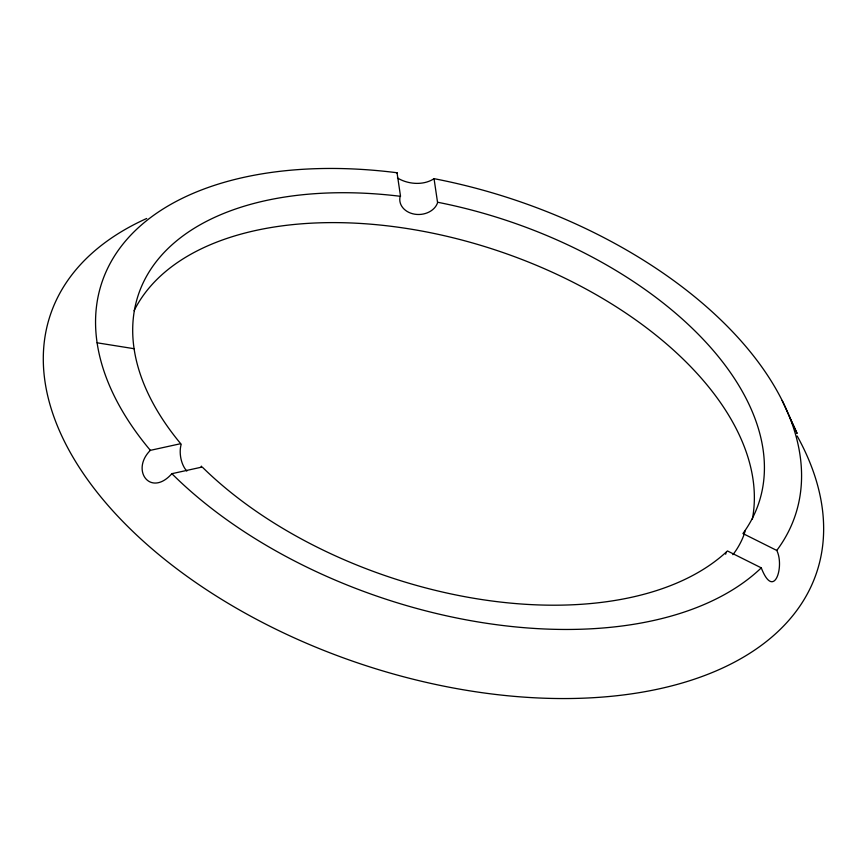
<?xml version="1.0" encoding="UTF-8"?>
<svg xmlns="http://www.w3.org/2000/svg" width="867" height="867" viewBox="0 0 867 867"><rect width="100%" height="100%" fill="white"/><g stroke="black" fill="none" stroke-linecap="round" stroke-linejoin="round"><path stroke-width="1.3" d="M396.674 173.237L397.043 172.75L400.532 196.321A327.227 187.684 18.6 0 0 180.704 443.687L150.359 450.341C130.288 470.326 150.598 497.669 171.872 473.685L202.217 467.02A327.227 187.684 18.6 0 0 727.456 550.957L761.28 567.863C774.123 601.048 784.678 566.205 776.767 550.447A365.722 209.771 18.6 0 0 434.042 178.667C423.605 185.668 407.869 184.422 397.444 177.941M97.093 342.801L134.092 348.707M776.767 550.447L742.932 533.53A327.227 187.684 18.6 0 0 437.521 202.228L434.042 178.667M789.512 416.854L797.087 433.446L782.153 400.5M761.28 567.863A365.722 209.771 18.6 0 1 171.872 473.685M150.359 450.341A365.722 209.771 18.6 0 1 397.043 172.75M797.174 436.003A404.217 231.847 18.6 0 1 628.087 694.337A404.217 231.847 18.6 0 1 128.598 527.309A404.217 231.847 18.6 0 1 146.696 218.484M186.839 471.063A19.237 10.718 80.6 0 1 181.203 444.251M201.393 466.153A19.237 10.718 80.6 0 1 201.079 467.215M134.06 310.765A327.227 187.684 18.6 0 1 498.709 251.083A327.227 187.684 18.6 0 1 752.318 519.268M437.716 202.271A19.237 15.368 -3.1 0 1 414.794 214.203A19.237 15.368 -3.1 0 1 400.196 196.267M745.089 530.994A19.237 4.649 -61.4 0 1 732.853 554.674M725.679 554.208A19.237 4.649 -61.4 0 1 726.134 552.377"/></g></svg>
